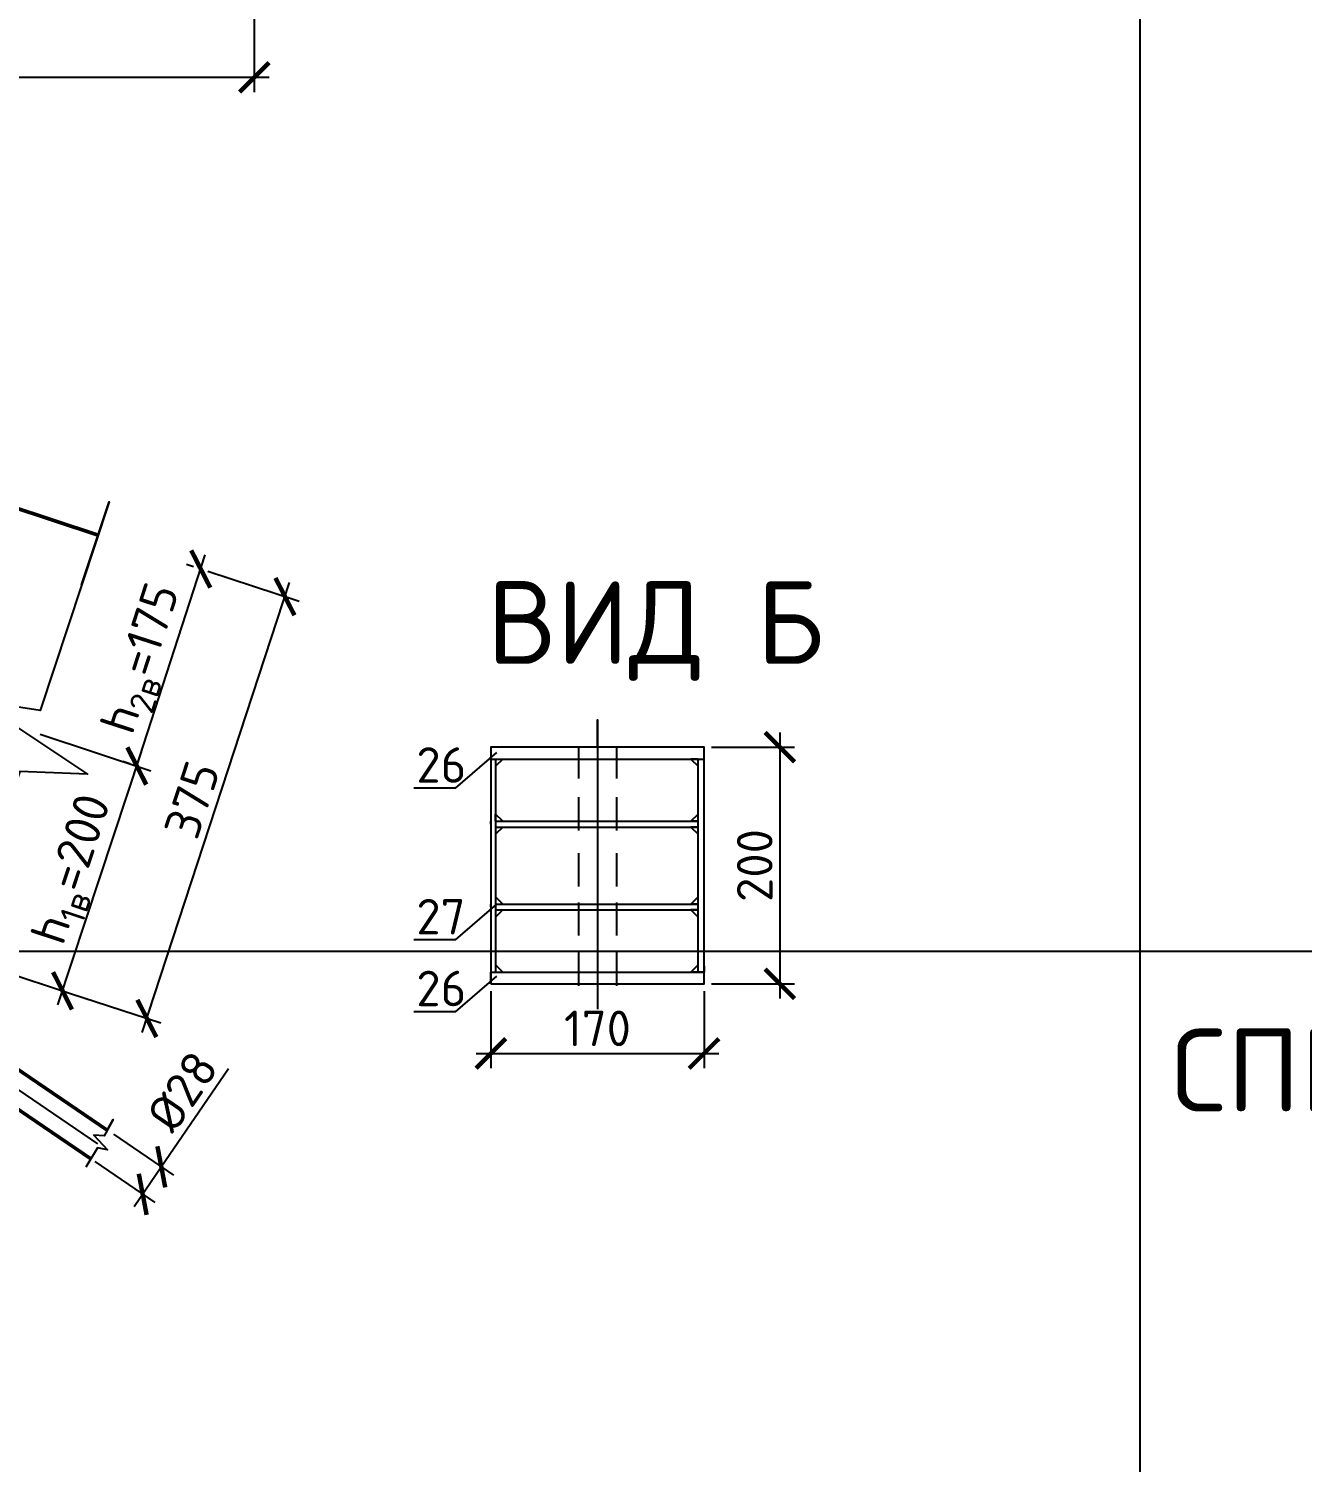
# Model space of a CAD drawing. Header units: millimetres. Extents: x -258556 to -95372, y 16759 to 83874.
# Drawn here: x -127457 to -127349.5, y 41665.2 to 41786.4 of the extents above; entities that cross this region are included whole.
import ezdxf

# ---------------------------------------------------------------- set-up
doc = ezdxf.new("R2010")
doc.units = ezdxf.units.MM
doc.header["$LTSCALE"] = 0.5
doc.linetypes.add('ACAD_ISO04W100', pattern=[30, 24, -3, 0, -3])
doc.layers.add('оси', color=7, linetype='ACAD_ISO04W100')
doc.layers.add('размеры', color=7, linetype='Continuous')
doc.layers.add('ТОЛСТЫЕ3', color=7, linetype='Continuous', lineweight=50)
doc.layers.add('ТОНКИЕе', color=7, linetype='Continuous', lineweight=25)
doc.styles.add('Наклонный3.5', font='isocpeur.ttf', dxfattribs={"height": 3})
doc.dimstyles.new('СТРОИТЕЛЬНЫЙ', dxfattribs={"dimtxt": 3, "dimasz": 2.5, "dimexe": 1.25, "dimexo": 0.625, "dimtad": 1, "dimdec": 0, "dimlfac": 100, "dimdsep": 46, "dimtxsty": 'Наклонный3.5', "dimblk1": 'ARCHTICK', "dimblk2": 'ARCHTICK', "dimsah": 1, "dimcen": 0, "dimdle": 1.25, "dimadec": 0, "dimazin": 0, "dimtfac": 0.75, "dimtdec": 0, "dimtmove": 0, "dimatfit": 3, "dimldrblk": 'ARCHTICK', "dimfxl": 1, "dimtolj": 1, "dimtzin": 0, "dimarcsym": 1})

# ---------------------------------------------------------------- blocks, each defined once
blk = doc.blocks.new('_ArchTick')
at = {"color": 0, "linetype": 'ByBlock', "const_width": 0.15}
blk.add_lwpolyline([(-0.5, -0.5), (0.5, 0.5)], dxfattribs=at)
blk = doc.blocks.new('*D690')
at = {"layer": 'Defpoints', "color": 0, "transparency": 16777216}
for p in [(-127456.67, 41726.97), (-127447.91, 41724.08), (-127462.94, 41707.98)]:
    blk.add_point(p, dxfattribs=at)
at = {"layer": 'размеры', "color": 0, "lineweight": -2, "transparency": 16777216}
for p, q in [((-127456.07, 41726.77), (-127446.72, 41723.68)), ((-127454.57, 41703.9), (-127447.51, 41725.26)), ((-127462.35, 41707.78), (-127452.99, 41704.69))]:
    blk.add_line(p, q, dxfattribs=at)
at = {"layer": 'размеры', "color": 0, "lineweight": -2, "transparency": 16777216, "xscale": 2.5, "yscale": 2.5, "zscale": 2.5}
for p, rotation in [((-127447.91, 41724.08), 71.72257628330337), ((-127454.18, 41705.08), 251.7225762833034)]:
    blk.add_blockref('_ArchTick', p, dxfattribs=dict(at, rotation=rotation))
at = {"layer": 'размеры', "color": 0, "transparency": 16777216, "insert": (-127453.06, 41715.25), "char_height": 3, "attachment_point": 5, "rotation": 71.7226, "style": 'Наклонный3.5'}
blk.add_mtext('\\A1;h{\\H0.7x;\\S^ 1в;}=200', dxfattribs=at)
blk = doc.blocks.new('*D691')
at = {"layer": 'Defpoints', "color": 0, "transparency": 16777216}
for p in [(-127442.51, 41740.72), (-127442.51, 41740.72), (-127447.91, 41724.08)]:
    blk.add_point(p, dxfattribs=at)
at = {"layer": 'размеры', "color": 0, "lineweight": -2, "transparency": 16777216}
for p, q in [((-127448.29, 41722.89), (-127442.13, 41741.91)), ((-127443.11, 41740.91), (-127443.7, 41741.11)), ((-127448.5, 41724.27), (-127449.1, 41724.46))]:
    blk.add_line(p, q, dxfattribs=at)
at = {"layer": 'размеры', "color": 0, "lineweight": -2, "transparency": 16777216, "xscale": 2.5, "yscale": 2.5, "zscale": 2.5}
for p, rotation in [((-127442.51, 41740.72), 72.0504827536603), ((-127447.91, 41724.08), 252.0504827536603)]:
    blk.add_blockref('_ArchTick', p, dxfattribs=dict(at, rotation=rotation))
at = {"layer": 'размеры', "color": 0, "transparency": 16777216, "insert": (-127447.23, 41733.05), "char_height": 3, "attachment_point": 5, "rotation": 72.0505, "style": 'Наклонный3.5'}
blk.add_mtext('\\A1;h{\\H0.7x;\\S^ 2в;}=175', dxfattribs=at)
blk = doc.blocks.new('*D692')
at = {"layer": 'Defpoints', "color": 0, "transparency": 16777216}
for p in [(-127442.51, 41740.72), (-127435.4, 41738.39), (-127454.18, 41705.08)]:
    blk.add_point(p, dxfattribs=at)
at = {"layer": 'размеры', "color": 0, "lineweight": -2, "transparency": 16777216}
for p, q in [((-127441.92, 41740.53), (-127434.21, 41738)), ((-127447.45, 41701.57), (-127435.01, 41739.58)), ((-127453.59, 41704.89), (-127445.87, 41702.37))]:
    blk.add_line(p, q, dxfattribs=at)
at = {"layer": 'размеры', "color": 0, "lineweight": -2, "transparency": 16777216, "xscale": 2.5, "yscale": 2.5, "zscale": 2.5}
for p, rotation in [((-127435.4, 41738.39), 71.8755851749275), ((-127447.06, 41702.75), 251.8755851749275)]:
    blk.add_blockref('_ArchTick', p, dxfattribs=dict(at, rotation=rotation))
at = {"layer": 'размеры', "color": 0, "transparency": 16777216, "insert": (-127443.25, 41721.23), "char_height": 3, "attachment_point": 5, "rotation": 71.8756, "style": 'Наклонный3.5'}
blk.add_mtext('\\A1;375', dxfattribs=at)
blk = doc.blocks.new('*D695')
at = {"layer": 'Defpoints', "color": 0, "transparency": 16777216}
for p in [(-127450.4, 41693.32), (-127451.98, 41691), (-127445.84, 41690.21)]:
    blk.add_point(p, dxfattribs=at)
at = {"layer": 'размеры', "color": 0, "lineweight": -2, "transparency": 16777216}
for p, q in [((-127445.84, 41690.21), (-127440.18, 41698.52)), ((-127449.88, 41692.96), (-127444.8, 41689.5)), ((-127451.46, 41690.65), (-127446.38, 41687.19)), ((-127448.12, 41686.86), (-127445.84, 41690.21))]:
    blk.add_line(p, q, dxfattribs=at)
at = {"layer": 'размеры', "color": 0, "lineweight": -2, "transparency": 16777216, "xscale": 2.5, "yscale": 2.5, "zscale": 2.5}
for p, rotation in [((-127445.84, 41690.21), 55.74961695603957), ((-127447.41, 41687.89), 235.7496169560396)]:
    blk.add_blockref('_ArchTick', p, dxfattribs=dict(at, rotation=rotation))
at = {"layer": 'размеры', "color": 0, "transparency": 16777216, "insert": (-127444.06, 41696.59), "char_height": 3, "attachment_point": 5, "rotation": 55.7496, "style": 'Наклонный3.5'}
blk.add_mtext('\\A1;%%C28', dxfattribs=at)
blk = doc.blocks.new('*D764')
at = {"layer": 'Defpoints', "color": 0, "transparency": 16777216}
for p in [(-127613.41, 41797.5), (-127437.99, 41797.5), (-127437.99, 41782.26)]:
    blk.add_point(p, dxfattribs=at)
at = {"layer": 'размеры', "color": 0, "lineweight": -2, "transparency": 16777216}
for p, q in [((-127613.41, 41796.87), (-127613.41, 41781.01)), ((-127437.99, 41796.87), (-127437.99, 41781.01)), ((-127614.66, 41782.26), (-127436.74, 41782.26))]:
    blk.add_line(p, q, dxfattribs=at)
at = {"layer": 'размеры', "color": 0, "lineweight": -2, "transparency": 16777216, "xscale": 2.5, "yscale": 2.5, "zscale": 2.5, "rotation": 180}
blk.add_blockref('_ArchTick', (-127613.41, 41782.26), dxfattribs=at)
at = {"layer": 'размеры', "color": 0, "lineweight": -2, "transparency": 16777216, "xscale": 2.5, "yscale": 2.5, "zscale": 2.5}
blk.add_blockref('_ArchTick', (-127437.99, 41782.26), dxfattribs=at)
at = {"layer": 'размеры', "color": 0, "transparency": 16777216, "insert": (-127525.7, 41784.39), "char_height": 3, "attachment_point": 5, "style": 'Наклонный3.5'}
blk.add_mtext('\\A1;16700', dxfattribs=at)
blk = doc.blocks.new('*D888')
at = {"layer": 'Defpoints', "color": 0, "transparency": 16777216}
for p in [(-127400.01, 41725.67), (-127400.01, 41705.67), (-127393.61, 41705.67)]:
    blk.add_point(p, dxfattribs=at)
at = {"layer": 'размеры', "color": 0, "lineweight": -2, "transparency": 16777216}
for p, q in [((-127393.61, 41726.92), (-127393.61, 41704.42)), ((-127399.39, 41725.67), (-127392.36, 41725.67)), ((-127399.39, 41705.67), (-127392.36, 41705.67))]:
    blk.add_line(p, q, dxfattribs=at)
at = {"layer": 'размеры', "color": 0, "lineweight": -2, "transparency": 16777216, "xscale": 2.5, "yscale": 2.5, "zscale": 2.5}
for p, rotation in [((-127393.61, 41725.67), 90), ((-127393.61, 41705.67), 270)]:
    blk.add_blockref('_ArchTick', p, dxfattribs=dict(at, rotation=rotation))
at = {"layer": 'размеры', "color": 0, "transparency": 16777216, "insert": (-127395.73, 41715.67), "char_height": 3, "attachment_point": 5, "rotation": 90, "style": 'Наклонный3.5'}
blk.add_mtext('\\A1;200', dxfattribs=at)
blk = doc.blocks.new('*D889')
at = {"layer": 'Defpoints', "color": 0, "transparency": 16777216}
for p in [(-127418.01, 41705.67), (-127400.01, 41705.67), (-127400.01, 41699.79)]:
    blk.add_point(p, dxfattribs=at)
at = {"layer": 'размеры', "color": 0, "lineweight": -2, "transparency": 16777216}
for p, q in [((-127418.01, 41705.04), (-127418.01, 41698.54)), ((-127400.01, 41705.04), (-127400.01, 41698.54)), ((-127419.26, 41699.79), (-127398.76, 41699.79))]:
    blk.add_line(p, q, dxfattribs=at)
at = {"layer": 'размеры', "color": 0, "lineweight": -2, "transparency": 16777216, "xscale": 2.5, "yscale": 2.5, "zscale": 2.5, "rotation": 180}
blk.add_blockref('_ArchTick', (-127418.01, 41699.79), dxfattribs=at)
at = {"layer": 'размеры', "color": 0, "lineweight": -2, "transparency": 16777216, "xscale": 2.5, "yscale": 2.5, "zscale": 2.5}
blk.add_blockref('_ArchTick', (-127400.01, 41699.79), dxfattribs=at)
at = {"layer": 'размеры', "color": 0, "transparency": 16777216, "insert": (-127409.01, 41701.91), "char_height": 3, "attachment_point": 5, "style": 'Наклонный3.5'}
blk.add_mtext('\\A1;170', dxfattribs=at)

msp = doc.modelspace()

# ---------------------------------------------------------------- linework, layer by layer
at = {"layer": 'оси'}
msp.add_line((-127451.188, 41692.159), (-127532.252, 41747.354), dxfattribs=at)
at = {"layer": 'ТОЛСТЫЕ3'}
for points in [[(-127451.179, 41743.586), (-127507.767, 41762.299), (-127512.023, 41749.5)], [(-127451.796, 41690.879), (-127515.861, 41734.5)], [(-127510.886, 41734.5), (-127450.4, 41693.316)]]:
    msp.add_lwpolyline(points, dxfattribs=at)
at = {"layer": 'ТОНКИЕе', "color": 6}
for points in [[(-127153.225, 42005.398), (-127363.225, 42005.398), (-127363.225, 41357.464)], [(-127153.225, 41708.398), (-127994.225, 41708.398)]]:
    msp.add_lwpolyline(points, dxfattribs=at)
at = {"layer": 'ТОНКИЕе'}
for points in [[(-127507.767, 41762.299), (-127451.179, 41743.586)], [(-127452.568, 41739.38), (-127450.255, 41746.382), (-127456.073, 41728.767), (-127461.383, 41729.576), (-127452.073, 41723.395), (-127457.779, 41723.601), (-127463.75, 41705.522)], [(-127450.4, 41693.316), (-127515.835, 41737.87)], [(-127516.749, 41735.105), (-127451.976, 41691.002)], [(-127409.014, 41725.665), (-127409.014, 41727.972), (-127409.014, 41703.533)], [(-127418.014, 41705.665), (-127400.014, 41705.665), (-127400.014, 41725.665), (-127418.014, 41725.665), (-127418.014, 41705.665)], [(-127418.014, 41725.665), (-127418.014, 41724.665), (-127400.014, 41724.665)], [(-127409.014, 41725.665), (-127410.614, 41725.665), (-127410.614, 41723.017)], [(-127405.814, 41725.665), (-127407.414, 41725.665), (-127407.414, 41723.017)], [(-127417.544, 41725.209), (-127421.024, 41722.196), (-127424.514, 41722.196)], [(-127418.014, 41724.665), (-127417.614, 41724.665), (-127417.614, 41706.665)], [(-127417.614, 41724.665), (-127417.614, 41724.065)], [(-127417.614, 41724.665), (-127417.014, 41724.665), (-127417.614, 41724.065)], [(-127400.514, 41724.665), (-127401.114, 41724.665), (-127400.514, 41724.065)], [(-127400.014, 41706.665), (-127400.014, 41707.165), (-127400.014, 41706.665), (-127400.514, 41706.665), (-127400.514, 41724.665)], [(-127410.614, 41721.443), (-127410.614, 41718.634)], [(-127407.414, 41721.443), (-127407.414, 41718.634)], [(-127418.014, 41719.165), (-127418.014, 41719.415)], [(-127418.014, 41719.415), (-127418.014, 41718.915)], [(-127417.614, 41719.415), (-127417.614, 41720.015)], [(-127417.614, 41719.415), (-127417.014, 41719.415), (-127417.614, 41720.015)], [(-127417.614, 41719.415), (-127400.514, 41719.415)], [(-127400.514, 41719.415), (-127401.114, 41719.415), (-127400.514, 41720.015)], [(-127417.614, 41718.915), (-127400.514, 41718.915)], [(-127417.614, 41718.915), (-127417.014, 41718.915), (-127417.614, 41718.315)], [(-127400.514, 41718.915), (-127401.114, 41718.915), (-127400.514, 41718.315)], [(-127410.614, 41716.708), (-127410.614, 41713.899)], [(-127407.414, 41716.708), (-127407.414, 41713.899)], [(-127417.544, 41712.392), (-127421.024, 41709.379), (-127424.514, 41709.379)], [(-127418.014, 41712.165), (-127418.014, 41712.415)], [(-127418.014, 41712.415), (-127418.014, 41711.915)], [(-127417.614, 41712.415), (-127417.014, 41712.415), (-127417.614, 41713.015)], [(-127417.614, 41712.415), (-127400.514, 41712.415)], [(-127410.614, 41712.555), (-127410.614, 41709.745)], [(-127407.414, 41712.555), (-127407.414, 41709.745)], [(-127400.514, 41712.415), (-127401.114, 41712.415), (-127400.514, 41713.015)], [(-127417.614, 41711.915), (-127400.514, 41711.915)], [(-127417.614, 41711.915), (-127417.014, 41711.915), (-127417.614, 41711.315)], [(-127400.514, 41711.915), (-127401.114, 41711.915), (-127400.514, 41711.315)], [(-127417.614, 41706.665), (-127417.014, 41706.665), (-127417.614, 41707.265)], [(-127410.614, 41708.318), (-127410.614, 41705.509)], [(-127407.414, 41708.318), (-127407.414, 41705.509)], [(-127400.514, 41706.665), (-127401.114, 41706.665), (-127400.514, 41707.265)], [(-127417.544, 41706.329), (-127421.024, 41703.316), (-127424.514, 41703.316)], [(-127418.014, 41705.665), (-127418.014, 41706.665), (-127400.014, 41706.665)], [(-127450.4, 41693.316), (-127449.9, 41694.221), (-127450.661, 41692.845), (-127451.534, 41692.895), (-127450.373, 41691.651), (-127451.23, 41691.816), (-127452.211, 41690.19)]]:
    msp.add_lwpolyline(points, dxfattribs=at)

# ---------------------------------------------------------------- texts
at = {"layer": 'оси', "insert": (-127360.552, 41701.88), "char_height": 7, "attachment_point": 1, "style": 'Наклонный3.5'}
msp.add_mtext_dynamic_manual_height_columns('СПЕЦИФИКАЦИЯ МЕТАЛЛИЧЕСКИХ ЭЛЕМЕНТОВ', width=201.00896, gutter_width=15, heights=[0], dxfattribs=at)
at = {"layer": 'ТОНКИЕе', "attachment_point": 1, "style": 'Наклонный3.5'}
for s, width, insert, char_height in [('ВИД Б', 30.27165, (-127418.337, 41739.708), 7), ('26', 1.16315, (-127424.306, 41725.662), 3), ('27', 1.16315, (-127424.306, 41712.845), 3), ('26', 1.16315, (-127424.306, 41706.782), 3)]:
    msp.add_mtext_dynamic_manual_height_columns(s, width=width, gutter_width=15, heights=[0], dxfattribs=dict(at, insert=insert, char_height=char_height))

# ---------------------------------------------------------------- dimensions: what is measured, and where the dimension line sits
at = {"layer": 'размеры'}
for base, p1, p2, text, picture, middle in [((-127437.988, 41782.262), (-127613.408, 41797.496), (-127437.988, 41797.496), '16700', '*D764', (-127525.698, 41784.387)), ((-127400.014, 41699.788), (-127418.014, 41705.665), (-127400.014, 41705.665), '170', '*D889', (-127409.014, 41701.913))]:
    dim = msp.add_linear_dim(base=base, p1=p1, p2=p2, text=text, dimstyle='СТРОИТЕЛЬНЫЙ', dxfattribs=at)
    dim.commit()
    dim.dimension.update_dxf_attribs({"geometry": picture, "text_midpoint": middle})
for p1, p2, distance, text, picture, middle in [((-127447.907, 41724.075), (-127442.515, 41740.721), 0, 'h{\\H0.7x;\\S^ 2в;}=175', '*D691', (-127447.232, 41733.053)), ((-127454.179, 41705.084), (-127442.515, 41740.721), -7.49, '375', '*D692', (-127443.248, 41721.234)), ((-127462.939, 41707.978), (-127456.667, 41726.969), -9.226, 'h{\\H0.7x;\\S^ 1в;}=200', '*D690', (-127453.061, 41715.246)), ((-127451.976, 41691.002), (-127450.4, 41693.316), -5.522, '%%C28', '*D695', (-127444.061, 41696.591))]:
    dim = msp.add_aligned_dim(p1=p1, p2=p2, distance=distance, text=text, dimstyle='СТРОИТЕЛЬНЫЙ', dxfattribs=at)
    dim.commit()
    dim.dimension.update_dxf_attribs({"geometry": picture, "text_midpoint": middle})
dim = msp.add_linear_dim(base=(-127393.608, 41705.665), p1=(-127400.014, 41725.665), p2=(-127400.014, 41705.665), angle=90, text='200', dimstyle='СТРОИТЕЛЬНЫЙ', dxfattribs=at)
dim.commit()
dim.dimension.update_dxf_attribs({"geometry": '*D888', "text_midpoint": (-127395.733, 41715.665)})

doc.saveas('drawing.dxf')
